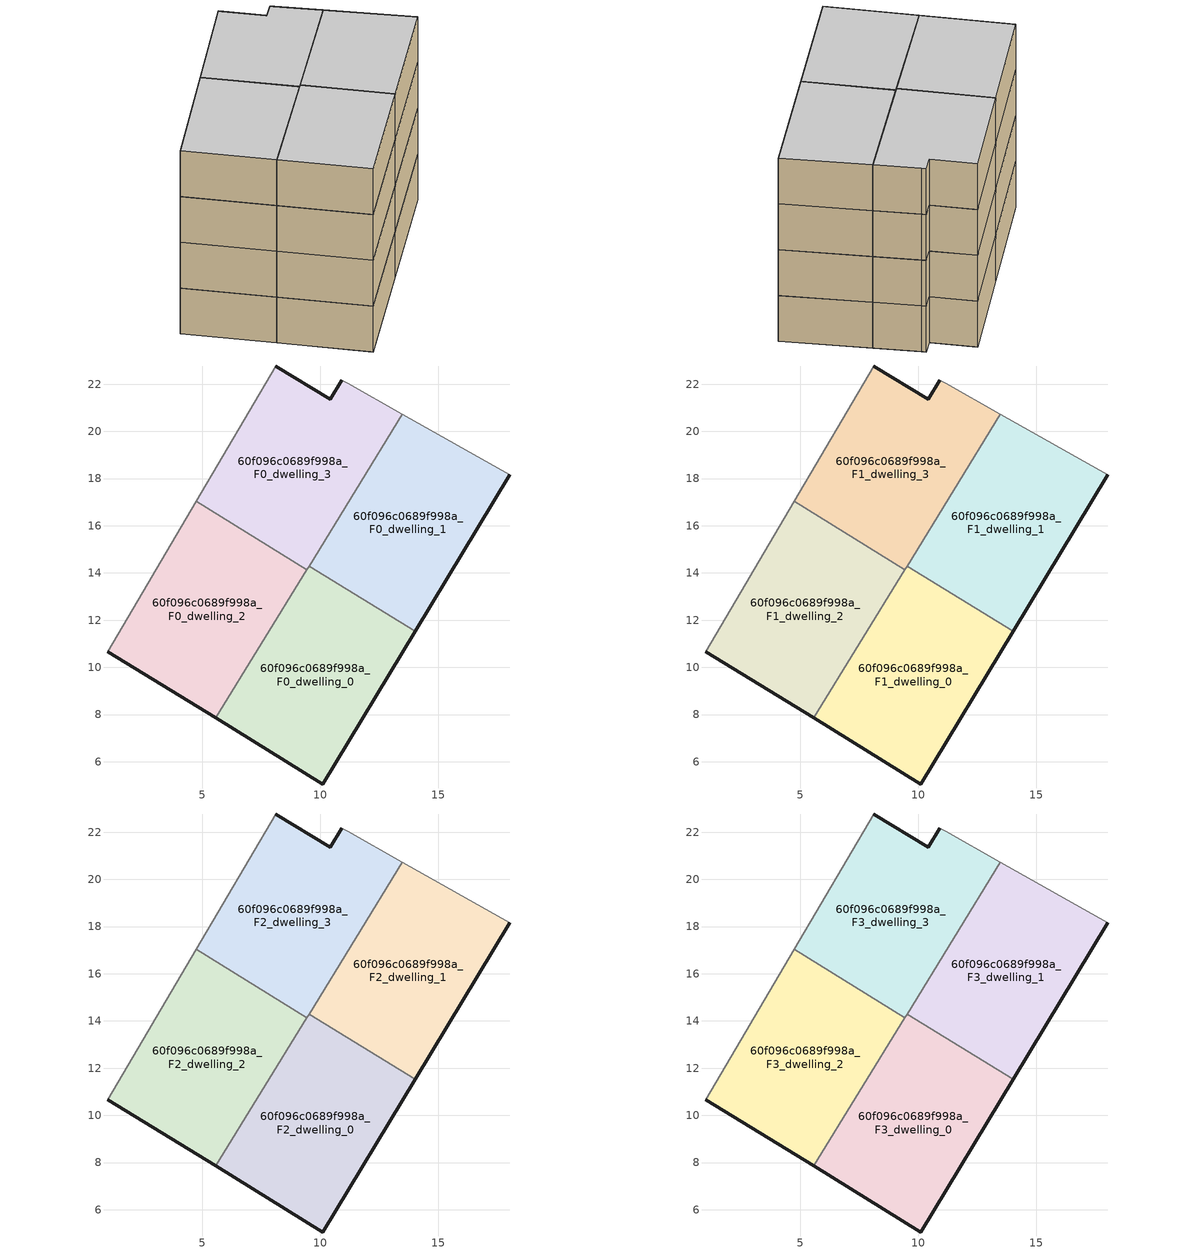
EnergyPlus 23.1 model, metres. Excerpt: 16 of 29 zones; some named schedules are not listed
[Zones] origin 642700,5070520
60f096c0689f998a_F0_dwelling_0
 floor ground (EU_floor_Construction): 10.1,5.06 14.01,11.53 9.52,14.29 5.56,7.86 z0
 wall outside (EU_wall_Construction): 14.01,11.53 10.1,5.06 5.56,7.86 z0:3
 wall to 60f096c0689f998a_F0_dwelling_1 (EU_wall_Construction): 9.52,14.29 14.01,11.53 z0:3
 wall to 60f096c0689f998a_F0_dwelling_2 (EU_wall_Construction): 5.56,7.86 9.43,14.15 z0:3
 wall to 60f096c0689f998a_F0_dwelling_3 (EU_wall_Construction): 9.43,14.15 9.52,14.29 z0:3
60f096c0689f998a_F0_dwelling_1
 floor ground (EU_floor_Construction): 14.01,11.53 18.02,18.16 13.48,20.72 9.52,14.29 z0
 wall outside (EU_wall_Construction): 18.02,18.16 14.01,11.53 z0:3
 wall adiabatic (EU_wall_Construction): 13.48,20.72 18.02,18.16 z0:3
 wall to 60f096c0689f998a_F0_dwelling_3 (EU_wall_Construction): 9.52,14.29 13.48,20.72 z0:3
60f096c0689f998a_F0_dwelling_2
 floor ground (EU_floor_Construction): 5.56,7.86 9.43,14.15 4.74,17.03 1,10.66 z0
 wall outside (EU_wall_Construction): 5.56,7.86 1,10.66 z0:3
 wall adiabatic (EU_wall_Construction): 1,10.66 4.74,17.03 z0:3
 wall to 60f096c0689f998a_F0_dwelling_3 (EU_wall_Construction): 4.74,17.03 9.43,14.15 z0:3
60f096c0689f998a_F0_dwelling_3
 floor ground (EU_floor_Construction): 9.43,14.15 13.48,20.72 11.15,22.03 10.91,22.17 10.41,21.37 8.11,22.77 4.74,17.03 z0
 wall outside (EU_wall_Construction): 8.11,22.77 10.41,21.37 10.91,22.17 z0:3
 wall adiabatic (EU_wall_Construction): 4.74,17.03 8.11,22.77 / 10.91,22.17 11.15,22.03 13.48,20.72 z0:3
60f096c0689f998a_F1_dwelling_0
 floor to 60f096c0689f998a_F0_dwelling_0 (EU_floor_Construction): 10.1,5.06 14.01,11.53 9.52,14.29 5.56,7.86 z3
 wall outside (EU_wall_Construction): 14.01,11.53 10.1,5.06 5.56,7.86 z3:6
 wall to 60f096c0689f998a_F1_dwelling_1 (EU_wall_Construction): 9.52,14.29 14.01,11.53 z3:6
 wall to 60f096c0689f998a_F1_dwelling_2 (EU_wall_Construction): 5.56,7.86 9.43,14.15 z3:6
 wall to 60f096c0689f998a_F1_dwelling_3 (EU_wall_Construction): 9.43,14.15 9.52,14.29 z3:6
60f096c0689f998a_F1_dwelling_1
 floor to 60f096c0689f998a_F0_dwelling_1 (EU_floor_Construction): 14.01,11.53 18.02,18.16 13.48,20.72 9.52,14.29 z3
 wall outside (EU_wall_Construction): 18.02,18.16 14.01,11.53 z3:6
 wall adiabatic (EU_wall_Construction): 13.48,20.72 18.02,18.16 z3:6
 wall to 60f096c0689f998a_F1_dwelling_3 (EU_wall_Construction): 9.52,14.29 13.48,20.72 z3:6
60f096c0689f998a_F1_dwelling_2
 floor to 60f096c0689f998a_F0_dwelling_2 (EU_floor_Construction): 5.56,7.86 9.43,14.15 4.74,17.03 1,10.66 z3
 wall outside (EU_wall_Construction): 5.56,7.86 1,10.66 z3:6
 wall adiabatic (EU_wall_Construction): 1,10.66 4.74,17.03 z3:6
 wall to 60f096c0689f998a_F1_dwelling_3 (EU_wall_Construction): 4.74,17.03 9.43,14.15 z3:6
60f096c0689f998a_F1_dwelling_3
 floor to 60f096c0689f998a_F0_dwelling_3 (EU_floor_Construction): 9.43,14.15 13.48,20.72 11.15,22.03 10.91,22.17 10.41,21.37 8.11,22.77 4.74,17.03 z3
 wall outside (EU_wall_Construction): 8.11,22.77 10.41,21.37 10.91,22.17 z3:6
 wall adiabatic (EU_wall_Construction): 4.74,17.03 8.11,22.77 / 10.91,22.17 11.15,22.03 13.48,20.72 z3:6
60f096c0689f998a_F2_dwelling_0
 floor to 60f096c0689f998a_F1_dwelling_0 (EU_floor_Construction): 10.1,5.06 14.01,11.53 9.52,14.29 5.56,7.86 z6
 wall outside (EU_wall_Construction): 14.01,11.53 10.1,5.06 5.56,7.86 z6:9
 wall to 60f096c0689f998a_F2_dwelling_1 (EU_wall_Construction): 9.52,14.29 14.01,11.53 z6:9
 wall to 60f096c0689f998a_F2_dwelling_2 (EU_wall_Construction): 5.56,7.86 9.43,14.15 z6:9
 wall to 60f096c0689f998a_F2_dwelling_3 (EU_wall_Construction): 9.43,14.15 9.52,14.29 z6:9
60f096c0689f998a_F2_dwelling_1
 floor to 60f096c0689f998a_F1_dwelling_1 (EU_floor_Construction): 14.01,11.53 18.02,18.16 13.48,20.72 9.52,14.29 z6
 wall outside (EU_wall_Construction): 18.02,18.16 14.01,11.53 z6:9
 wall adiabatic (EU_wall_Construction): 13.48,20.72 18.02,18.16 z6:9
 wall to 60f096c0689f998a_F2_dwelling_3 (EU_wall_Construction): 9.52,14.29 13.48,20.72 z6:9
60f096c0689f998a_F2_dwelling_2
 floor to 60f096c0689f998a_F1_dwelling_2 (EU_floor_Construction): 5.56,7.86 9.43,14.15 4.74,17.03 1,10.66 z6
 wall outside (EU_wall_Construction): 5.56,7.86 1,10.66 z6:9
 wall adiabatic (EU_wall_Construction): 1,10.66 4.74,17.03 z6:9
 wall to 60f096c0689f998a_F2_dwelling_3 (EU_wall_Construction): 4.74,17.03 9.43,14.15 z6:9
60f096c0689f998a_F2_dwelling_3
 floor to 60f096c0689f998a_F1_dwelling_3 (EU_floor_Construction): 9.43,14.15 13.48,20.72 11.15,22.03 10.91,22.17 10.41,21.37 8.11,22.77 4.74,17.03 z6
 wall outside (EU_wall_Construction): 8.11,22.77 10.41,21.37 10.91,22.17 z6:9
 wall adiabatic (EU_wall_Construction): 4.74,17.03 8.11,22.77 / 10.91,22.17 11.15,22.03 13.48,20.72 z6:9
60f096c0689f998a_F3_dwelling_0
 floor to 60f096c0689f998a_F2_dwelling_0 (EU_floor_Construction): 10.1,5.06 14.01,11.53 9.52,14.29 5.56,7.86 z9
 wall outside (EU_wall_Construction): 14.01,11.53 10.1,5.06 5.56,7.86 z9:12
 wall to 60f096c0689f998a_F3_dwelling_1 (EU_wall_Construction): 9.52,14.29 14.01,11.53 z9:12
 wall to 60f096c0689f998a_F3_dwelling_2 (EU_wall_Construction): 5.56,7.86 9.43,14.15 z9:12
 wall to 60f096c0689f998a_F3_dwelling_3 (EU_wall_Construction): 9.43,14.15 9.52,14.29 z9:12
 ceiling to 60f096c0689f998a_F4_dwelling_0 (EU_floor_Construction): 14.01,11.53 10.1,5.06 5.56,7.86 9.52,14.29 z12
60f096c0689f998a_F3_dwelling_1
 floor to 60f096c0689f998a_F2_dwelling_1 (EU_floor_Construction): 14.01,11.53 18.02,18.16 13.48,20.72 9.52,14.29 z9
 wall outside (EU_wall_Construction): 18.02,18.16 14.01,11.53 z9:12
 wall adiabatic (EU_wall_Construction): 13.48,20.72 18.02,18.16 z9:12
 wall to 60f096c0689f998a_F3_dwelling_3 (EU_wall_Construction): 9.52,14.29 13.48,20.72 z9:12
 ceiling to 60f096c0689f998a_F4_dwelling_1 (EU_floor_Construction): 18.02,18.16 14.01,11.53 9.52,14.29 13.48,20.72 z12
60f096c0689f998a_F3_dwelling_2
 floor to 60f096c0689f998a_F2_dwelling_2 (EU_floor_Construction): 5.56,7.86 9.43,14.15 4.74,17.03 1,10.66 z9
 wall outside (EU_wall_Construction): 5.56,7.86 1,10.66 z9:12
 wall adiabatic (EU_wall_Construction): 1,10.66 4.74,17.03 z9:12
 wall to 60f096c0689f998a_F3_dwelling_3 (EU_wall_Construction): 4.74,17.03 9.43,14.15 z9:12
 ceiling to 60f096c0689f998a_F4_dwelling_2 (EU_floor_Construction): 9.43,14.15 5.56,7.86 1,10.66 4.74,17.03 z12
60f096c0689f998a_F3_dwelling_3
 floor to 60f096c0689f998a_F2_dwelling_3 (EU_floor_Construction): 9.43,14.15 13.48,20.72 11.15,22.03 10.91,22.17 10.41,21.37 8.11,22.77 4.74,17.03 z9
 wall outside (EU_wall_Construction): 8.11,22.77 10.41,21.37 10.91,22.17 z9:12
 wall adiabatic (EU_wall_Construction): 4.74,17.03 8.11,22.77 / 10.91,22.17 11.15,22.03 13.48,20.72 z9:12
 ceiling to 60f096c0689f998a_F4_dwelling_3 (EU_floor_Construction): 13.48,20.72 9.43,14.15 4.74,17.03 8.11,22.77 10.41,21.37 10.91,22.17 11.15,22.03 z12
[Building]
EU S2 Campaign: North Axis=0; Terrain=City; Solar Distribution=FullExterior
[Site:Location]
Lyon-Bron: Latitude=45.75; Longitude=5; Time Zone=1; Elevation=198
[SizingPeriod:WeatherFileDays]
AnnualSizingPeriod: Begin Month=1; Begin Day of Month=1; End Month=12; End Day of Month=31; Day of Week for Start Day=Monday; Use Weather File Daylight Saving Period=No; Use Weather File Rain and Snow Indicators=No
[MATERIAL]
EU_InternalMass_Material: Roughness=MediumRough; Thickness=0.1; Conductivity=1; Density=1800; Specific Heat=900; Thermal Absorptance=0.9; Solar Absorptance=0.7; Visible Absorptance=0.7
[MATERIAL:NOMASS] Roughness=MediumRough; Thermal Absorptance=0.9; Solar Absorptance=0.7; Visible Absorptance=0.7
Name | Thermal Resistance
EU_wall_NoMass | 0.776494
EU_floor_NoMass | 0.421597
[CONSTRUCTION]
EU_wall_Construction: EU_wall_NoMass
EU_floor_Construction: EU_floor_NoMass
EU_InternalMass_Construction: EU_InternalMass_Material
[ZONE] Type=1; Multiplier=1; Ceiling Height=autocalculate; Floor Area=autocalculate; Part of Total Floor Area=Yes
Name | Volume
60f096c0689f998a_F0_dwelling_0; 60f096c0689f998a_F1_dwelling_0; 60f096c0689f998a_F2_dwelling_0; 60f096c0689f998a_F3_dwelling_0 | 120.294
60f096c0689f998a_F0_dwelling_1; 60f096c0689f998a_F1_dwelling_1; 60f096c0689f998a_F2_dwelling_1; 60f096c0689f998a_F3_dwelling_1 | 120.278
60f096c0689f998a_F0_dwelling_2; 60f096c0689f998a_F1_dwelling_2; 60f096c0689f998a_F2_dwelling_2; 60f096c0689f998a_F3_dwelling_2 | 120.296
60f096c0689f998a_F0_dwelling_3; 60f096c0689f998a_F1_dwelling_3; 60f096c0689f998a_F2_dwelling_3; 60f096c0689f998a_F3_dwelling_3 | 120.289
[INTERNALMASS] Construction=EU_InternalMass_Construction
Name | Zone or ZoneList | Surface Area
60f096c0689f998a_F0_dwelling_0_EU_InternalMass | 60f096c0689f998a_F0_dwelling_0 | 40.0965
60f096c0689f998a_F0_dwelling_1_EU_InternalMass | 60f096c0689f998a_F0_dwelling_1 | 40.0922
60f096c0689f998a_F0_dwelling_2_EU_InternalMass | 60f096c0689f998a_F0_dwelling_2 | 40.0979
60f096c0689f998a_F0_dwelling_3_EU_InternalMass | 60f096c0689f998a_F0_dwelling_3 | 40.0967
60f096c0689f998a_F1_dwelling_0_EU_InternalMass | 60f096c0689f998a_F1_dwelling_0 | 40.0965
60f096c0689f998a_F1_dwelling_1_EU_InternalMass | 60f096c0689f998a_F1_dwelling_1 | 40.0922
60f096c0689f998a_F1_dwelling_2_EU_InternalMass | 60f096c0689f998a_F1_dwelling_2 | 40.0979
60f096c0689f998a_F1_dwelling_3_EU_InternalMass | 60f096c0689f998a_F1_dwelling_3 | 40.0967
60f096c0689f998a_F2_dwelling_0_EU_InternalMass | 60f096c0689f998a_F2_dwelling_0 | 40.0965
60f096c0689f998a_F2_dwelling_1_EU_InternalMass | 60f096c0689f998a_F2_dwelling_1 | 40.0922
60f096c0689f998a_F2_dwelling_2_EU_InternalMass | 60f096c0689f998a_F2_dwelling_2 | 40.0979
60f096c0689f998a_F2_dwelling_3_EU_InternalMass | 60f096c0689f998a_F2_dwelling_3 | 40.0967
60f096c0689f998a_F3_dwelling_0_EU_InternalMass | 60f096c0689f998a_F3_dwelling_0 | 40.0965
60f096c0689f998a_F3_dwelling_1_EU_InternalMass | 60f096c0689f998a_F3_dwelling_1 | 40.0922
60f096c0689f998a_F3_dwelling_2_EU_InternalMass | 60f096c0689f998a_F3_dwelling_2 | 40.0979
60f096c0689f998a_F3_dwelling_3_EU_InternalMass | 60f096c0689f998a_F3_dwelling_3 | 40.0967
[OTHEREQUIPMENT] Fuel Type=Electricity; Design Level Calculation Method=Watts/Area; Power per Zone Floor Area=1; Fraction Latent=0; Fraction Radiant=0; Fraction Lost=0; Carbon Dioxide Generation Rate=0; EndUse Subcategory=EU_Step8_InternalGains
Name | Zone or ZoneList or Space or SpaceList | Schedule
EU_Step8_InternalGain_60f096c0689f998a_F0_dwelling_0_f000 | 60f096c0689f998a_F0_dwelling_0 | EU_Step8_GainSchedule_60f096c0689f998a_F0_dwelling_0_f000
EU_Step8_InternalGain_60f096c0689f998a_F0_dwelling_1_f000 | 60f096c0689f998a_F0_dwelling_1 | EU_Step8_GainSchedule_60f096c0689f998a_F0_dwelling_1_f000
EU_Step8_InternalGain_60f096c0689f998a_F0_dwelling_2_f000 | 60f096c0689f998a_F0_dwelling_2 | EU_Step8_GainSchedule_60f096c0689f998a_F0_dwelling_2_f000
EU_Step8_InternalGain_60f096c0689f998a_F0_dwelling_3_f000 | 60f096c0689f998a_F0_dwelling_3 | EU_Step8_GainSchedule_60f096c0689f998a_F0_dwelling_3_f000
EU_Step8_InternalGain_60f096c0689f998a_F1_dwelling_0_f000 | 60f096c0689f998a_F1_dwelling_0 | EU_Step8_GainSchedule_60f096c0689f998a_F1_dwelling_0_f000
EU_Step8_InternalGain_60f096c0689f998a_F1_dwelling_1_f000 | 60f096c0689f998a_F1_dwelling_1 | EU_Step8_GainSchedule_60f096c0689f998a_F1_dwelling_1_f000
EU_Step8_InternalGain_60f096c0689f998a_F1_dwelling_2_f000 | 60f096c0689f998a_F1_dwelling_2 | EU_Step8_GainSchedule_60f096c0689f998a_F1_dwelling_2_f000
EU_Step8_InternalGain_60f096c0689f998a_F1_dwelling_3_f000 | 60f096c0689f998a_F1_dwelling_3 | EU_Step8_GainSchedule_60f096c0689f998a_F1_dwelling_3_f000
EU_Step8_InternalGain_60f096c0689f998a_F2_dwelling_0_f000 | 60f096c0689f998a_F2_dwelling_0 | EU_Step8_GainSchedule_60f096c0689f998a_F2_dwelling_0_f000
EU_Step8_InternalGain_60f096c0689f998a_F2_dwelling_1_f000 | 60f096c0689f998a_F2_dwelling_1 | EU_Step8_GainSchedule_60f096c0689f998a_F2_dwelling_1_f000
EU_Step8_InternalGain_60f096c0689f998a_F2_dwelling_2_f000 | 60f096c0689f998a_F2_dwelling_2 | EU_Step8_GainSchedule_60f096c0689f998a_F2_dwelling_2_f000
EU_Step8_InternalGain_60f096c0689f998a_F2_dwelling_3_f000 | 60f096c0689f998a_F2_dwelling_3 | EU_Step8_GainSchedule_60f096c0689f998a_F2_dwelling_3_f000
EU_Step8_InternalGain_60f096c0689f998a_F3_dwelling_0_f000 | 60f096c0689f998a_F3_dwelling_0 | EU_Step8_GainSchedule_60f096c0689f998a_F3_dwelling_0_f000
EU_Step8_InternalGain_60f096c0689f998a_F3_dwelling_1_f000 | 60f096c0689f998a_F3_dwelling_1 | EU_Step8_GainSchedule_60f096c0689f998a_F3_dwelling_1_f000
EU_Step8_InternalGain_60f096c0689f998a_F3_dwelling_2_f000 | 60f096c0689f998a_F3_dwelling_2 | EU_Step8_GainSchedule_60f096c0689f998a_F3_dwelling_2_f000
EU_Step8_InternalGain_60f096c0689f998a_F3_dwelling_3_f000 | 60f096c0689f998a_F3_dwelling_3 | EU_Step8_GainSchedule_60f096c0689f998a_F3_dwelling_3_f000
[ZONEVENTILATION:DESIGNFLOWRATE] Schedule=EU_AlwaysOn; Design Flow Rate Calculation Method=AirChanges/Hour; Air Changes per Hour=0.693814; Ventilation Type=Natural; Fan Pressure Rise=0; Fan Total Efficiency=1; Constant Term Coefficient=1; Temperature Term Coefficient=0; Velocity Term Coefficient=0; Velocity Squared Term Coefficient=0; Minimum Indoor Temperature=-100; Maximum Indoor Temperature=100; Delta Temperature=-100; Minimum Outdoor Temperature=-100; Maximum Outdoor Temperature=100; Maximum Wind Speed=40
Name | Zone or ZoneList or Space or SpaceList
EU_ConstantAir_60f096c0689f998a_F0_dwelling_0 | 60f096c0689f998a_F0_dwelling_0
EU_ConstantAir_60f096c0689f998a_F0_dwelling_1 | 60f096c0689f998a_F0_dwelling_1
EU_ConstantAir_60f096c0689f998a_F0_dwelling_2 | 60f096c0689f998a_F0_dwelling_2
EU_ConstantAir_60f096c0689f998a_F0_dwelling_3 | 60f096c0689f998a_F0_dwelling_3
EU_ConstantAir_60f096c0689f998a_F1_dwelling_0 | 60f096c0689f998a_F1_dwelling_0
EU_ConstantAir_60f096c0689f998a_F1_dwelling_1 | 60f096c0689f998a_F1_dwelling_1
EU_ConstantAir_60f096c0689f998a_F1_dwelling_2 | 60f096c0689f998a_F1_dwelling_2
EU_ConstantAir_60f096c0689f998a_F1_dwelling_3 | 60f096c0689f998a_F1_dwelling_3
EU_ConstantAir_60f096c0689f998a_F2_dwelling_0 | 60f096c0689f998a_F2_dwelling_0
EU_ConstantAir_60f096c0689f998a_F2_dwelling_1 | 60f096c0689f998a_F2_dwelling_1
EU_ConstantAir_60f096c0689f998a_F2_dwelling_2 | 60f096c0689f998a_F2_dwelling_2
EU_ConstantAir_60f096c0689f998a_F2_dwelling_3 | 60f096c0689f998a_F2_dwelling_3
EU_ConstantAir_60f096c0689f998a_F3_dwelling_0 | 60f096c0689f998a_F3_dwelling_0
EU_ConstantAir_60f096c0689f998a_F3_dwelling_1 | 60f096c0689f998a_F3_dwelling_1
EU_ConstantAir_60f096c0689f998a_F3_dwelling_2 | 60f096c0689f998a_F3_dwelling_2
EU_ConstantAir_60f096c0689f998a_F3_dwelling_3 | 60f096c0689f998a_F3_dwelling_3
[HVACTEMPLATE:THERMOSTAT] Constant Heating Setpoint=20; Constant Cooling Setpoint=50
EU_HeatOnly_60f096c0689f998a_F0_dwelling_0; EU_HeatOnly_60f096c0689f998a_F0_dwelling_1; EU_HeatOnly_60f096c0689f998a_F0_dwelling_2; EU_HeatOnly_60f096c0689f998a_F0_dwelling_3; EU_HeatOnly_60f096c0689f998a_F1_dwelling_0; EU_HeatOnly_60f096c0689f998a_F1_dwelling_1; EU_HeatOnly_60f096c0689f998a_F1_dwelling_2; EU_HeatOnly_60f096c0689f998a_F1_dwelling_3; EU_HeatOnly_60f096c0689f998a_F2_dwelling_0; EU_HeatOnly_60f096c0689f998a_F2_dwelling_1; EU_HeatOnly_60f096c0689f998a_F2_dwelling_2; EU_HeatOnly_60f096c0689f998a_F2_dwelling_3; EU_HeatOnly_60f096c0689f998a_F3_dwelling_0; EU_HeatOnly_60f096c0689f998a_F3_dwelling_1; EU_HeatOnly_60f096c0689f998a_F3_dwelling_2; EU_HeatOnly_60f096c0689f998a_F3_dwelling_3; EU_HeatOnly_60f096c0689f998a_F4_dwelling_0; EU_HeatOnly_60f096c0689f998a_F4_dwelling_1; EU_HeatOnly_60f096c0689f998a_F4_dwelling_2; EU_HeatOnly_60f096c0689f998a_F4_dwelling_3; EU_HeatOnly_60f096c0689f998a_F5_dwelling_0; EU_HeatOnly_60f096c0689f998a_F5_dwelling_1; EU_HeatOnly_60f096c0689f998a_F5_dwelling_2; EU_HeatOnly_60f096c0689f998a_F6_dwelling_0; EU_HeatOnly_60f096c0689f998a_F6_dwelling_1; EU_HeatOnly_60f096c0689f998a_F6_dwelling_2; EU_HeatOnly_60f096c0689f998a_F7_dwelling_0; EU_HeatOnly_60f096c0689f998a_F7_dwelling_1; EU_HeatOnly_60f096c0689f998a_F7_dwelling_2
[HVACTEMPLATE:ZONE:IDEALLOADSAIRSYSTEM] System Availability Schedule=EU_AlwaysOn; Maximum Heating Supply Air Temperature=50; Minimum Cooling Supply Air Temperature=13; Maximum Heating Supply Air Humidity Ratio=0.0156; Minimum Cooling Supply Air Humidity Ratio=0.0077; Heating Limit=NoLimit; Cooling Limit=NoLimit; Heating Availability Schedule=EU_AlwaysOn; Cooling Availability Schedule=EU_CoolingOff; Dehumidification Control Type=ConstantSensibleHeatRatio; Cooling Sensible Heat Ratio=0.7; Dehumidification Setpoint=60; Humidification Control Type=None; Humidification Setpoint=30; Outdoor Air Method=None; Outdoor Air Flow Rate per Person=0.00944; Outdoor Air Flow Rate per Zone Floor Area=0; Outdoor Air Flow Rate per Zone=0; Demand Controlled Ventilation Type=None; Outdoor Air Economizer Type=NoEconomizer; Heat Recovery Type=None; Sensible Heat Recovery Effectiveness=0.7; Latent Heat Recovery Effectiveness=0.65
Name | Template Thermostat
60f096c0689f998a_F0_dwelling_0 | EU_HeatOnly_60f096c0689f998a_F0_dwelling_0
60f096c0689f998a_F0_dwelling_1 | EU_HeatOnly_60f096c0689f998a_F0_dwelling_1
60f096c0689f998a_F0_dwelling_2 | EU_HeatOnly_60f096c0689f998a_F0_dwelling_2
60f096c0689f998a_F0_dwelling_3 | EU_HeatOnly_60f096c0689f998a_F0_dwelling_3
60f096c0689f998a_F1_dwelling_0 | EU_HeatOnly_60f096c0689f998a_F1_dwelling_0
60f096c0689f998a_F1_dwelling_1 | EU_HeatOnly_60f096c0689f998a_F1_dwelling_1
60f096c0689f998a_F1_dwelling_2 | EU_HeatOnly_60f096c0689f998a_F1_dwelling_2
